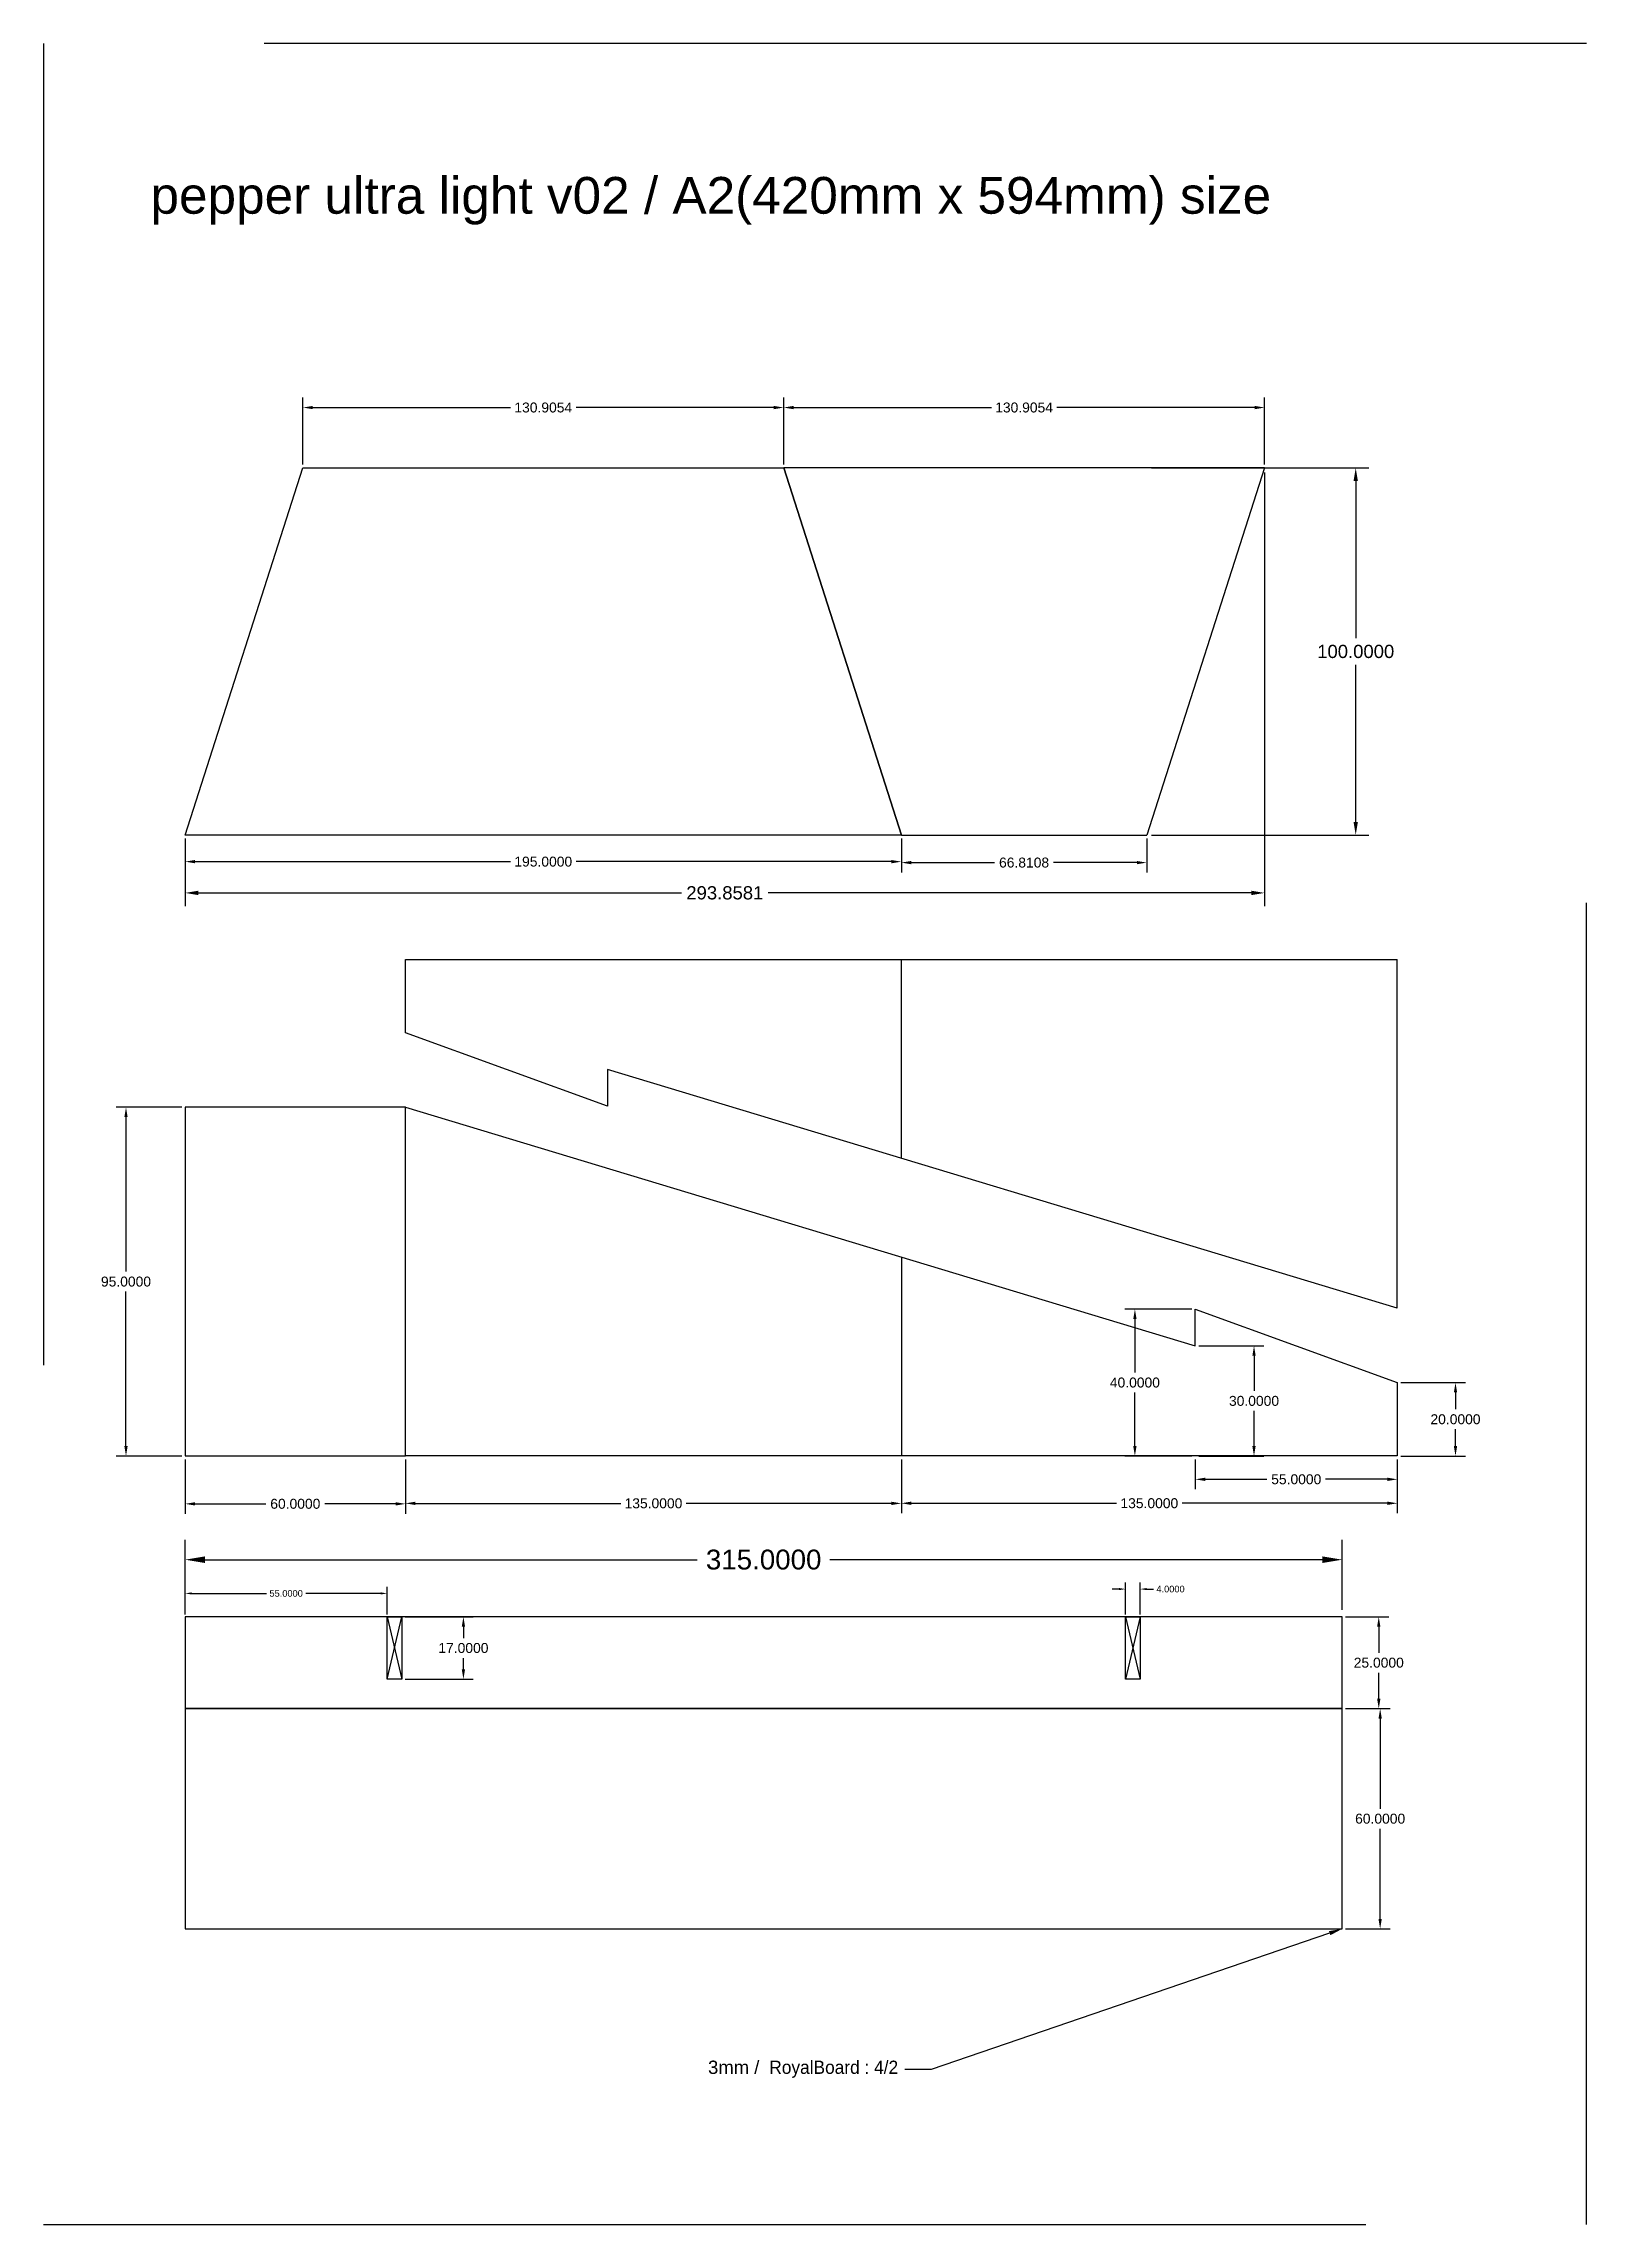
# Model space of a CAD drawing. Header units: inches. Extents: x 151 to 571, y 0 to 594.
import ezdxf
from ezdxf import colors
from ezdxf.entities.mleader import LeaderData, LeaderLine
from ezdxf.math import Vec2, Vec3

# ---------------------------------------------------------------- set-up
doc = ezdxf.new("R2010")
doc.units = ezdxf.units.IN
doc.header["$MEASUREMENT"] = 0
doc.linetypes.add('ACAD_ISO03W100', pattern=[30, 12, -18])
doc.styles.get("Standard").update_dxf_attribs({"font": 'Arial.ttf'})
doc.dimstyles.get("Standard").update_dxf_attribs({"dimtxt": 0.18, "dimasz": 0.18, "dimexe": 0.18, "dimexo": 0.0625, "dimgap": 0.09, "dimtad": 0, "dimtih": 1, "dimtoh": 1, "dimdec": 4, "dimzin": 0, "dimdsep": 46, "dimtxsty": 'Standard', "dimcen": 0.09, "dimadec": 0, "dimazin": 0, "dimtfac": 1, "dimtdec": 4, "dimtofl": 0, "dimtmove": 0, "dimatfit": 3, "dimfxl": 1, "dimtolj": 1, "dimtzin": 0, "dimarcsym": 0})

# ---------------------------------------------------------------- blocks, each defined once
blk = doc.blocks.new('*D2')
at = {"color": 0, "lineweight": -2, "transparency": 16777216}
for p, q in [((505.88, 140.49), (517.98, 140.49)), ((515.28, 137.79), (515.28, 113.21)), ((515.28, 83.19), (515.28, 107.77)), ((505.88, 80.49), (517.98, 80.49))]:
    blk.add_line(p, q, dxfattribs=at)
at = {"color": 0, "transparency": 16777216}
for points in [[(514.83, 137.79), (515.73, 137.79), (515.28, 140.49)], [(514.83, 83.19), (515.73, 83.19), (515.28, 80.49)]]:
    blk.add_solid(points, dxfattribs=at)
at = {"layer": 'Defpoints', "color": 0, "transparency": 16777216}
for p in [(504.94, 140.49), (504.94, 80.49), (515.28, 80.49)]:
    blk.add_point(p, dxfattribs=at)
at = {"color": 0, "transparency": 16777216, "insert": (515.28, 110.49), "char_height": 2.7, "attachment_point": 5}
blk.add_mtext('\\A1;60.0000', dxfattribs=at)
blk = doc.blocks.new('*D3')
at = {"color": 0, "lineweight": -2, "transparency": 16777216}
for p, q in [((505.88, 165.49), (517.6, 165.49)), ((514.9, 162.79), (514.9, 155.71)), ((514.9, 143.19), (514.9, 150.27)), ((505.88, 140.49), (517.6, 140.49))]:
    blk.add_line(p, q, dxfattribs=at)
at = {"color": 0, "transparency": 16777216}
for points in [[(514.45, 162.79), (515.35, 162.79), (514.9, 165.49)], [(514.45, 143.19), (515.35, 143.19), (514.9, 140.49)]]:
    blk.add_solid(points, dxfattribs=at)
at = {"layer": 'Defpoints', "color": 0, "transparency": 16777216}
for p in [(504.94, 165.49), (504.94, 140.49), (514.9, 140.49)]:
    blk.add_point(p, dxfattribs=at)
at = {"color": 0, "transparency": 16777216, "insert": (514.9, 152.99), "char_height": 2.7, "attachment_point": 5}
blk.add_mtext('\\A1;25.0000', dxfattribs=at)
blk = doc.blocks.new('*D4')
at = {"color": 0, "lineweight": -2, "transparency": 16777216}
for p, q in [((189.94, 167.36), (189.94, 186.45)), ((504.94, 167.36), (504.94, 186.45)), ((195.34, 181.05), (329.38, 181.05)), ((499.54, 181.05), (365.5, 181.05))]:
    blk.add_line(p, q, dxfattribs=at)
at = {"color": 0, "transparency": 16777216}
for points in [[(195.34, 181.95), (195.34, 180.15), (189.94, 181.05)], [(499.54, 181.95), (499.54, 180.15), (504.94, 181.05)]]:
    blk.add_solid(points, dxfattribs=at)
at = {"layer": 'Defpoints', "color": 0, "transparency": 16777216}
for p in [(504.94, 181.05), (189.94, 165.49), (504.94, 165.49)]:
    blk.add_point(p, dxfattribs=at)
at = {"color": 0, "transparency": 16777216, "insert": (347.44, 181.05), "char_height": 5.4, "attachment_point": 5}
blk.add_mtext('\\A1;315.0000', dxfattribs=at)
blk = doc.blocks.new('*D5')
at = {"color": 0, "lineweight": -2, "transparency": 16777216}
for p, q in [((189.94, 166.11), (189.94, 173.66)), ((244.94, 166.11), (244.94, 173.66)), ((191.74, 171.86), (212.12, 171.86)), ((243.14, 171.86), (222.76, 171.86))]:
    blk.add_line(p, q, dxfattribs=at)
at = {"color": 0, "transparency": 16777216}
for points in [[(191.74, 172.16), (191.74, 171.56), (189.94, 171.86)], [(243.14, 172.16), (243.14, 171.56), (244.94, 171.86)]]:
    blk.add_solid(points, dxfattribs=at)
at = {"layer": 'Defpoints', "color": 0, "transparency": 16777216}
for p in [(244.94, 171.86), (189.94, 165.49), (244.94, 165.49)]:
    blk.add_point(p, dxfattribs=at)
at = {"color": 0, "transparency": 16777216, "insert": (217.44, 171.86), "char_height": 1.8, "attachment_point": 5}
blk.add_mtext('\\A1;55.0000', dxfattribs=at)
blk = doc.blocks.new('*D6')
at = {"color": 0, "lineweight": -2, "transparency": 16777216}
for p, q in [((444.14, 173.04), (442.34, 173.04)), ((445.94, 166.11), (445.94, 174.84)), ((449.94, 166.11), (449.94, 174.84)), ((451.74, 173.04), (453.54, 173.04))]:
    blk.add_line(p, q, dxfattribs=at)
at = {"color": 0, "transparency": 16777216}
for points in [[(444.14, 173.34), (444.14, 172.74), (445.94, 173.04)], [(451.74, 173.34), (451.74, 172.74), (449.94, 173.04)]]:
    blk.add_solid(points, dxfattribs=at)
at = {"layer": 'Defpoints', "color": 0, "transparency": 16777216}
for p in [(449.94, 173.04), (445.94, 165.49), (449.94, 165.49)]:
    blk.add_point(p, dxfattribs=at)
at = {"color": 0, "transparency": 16777216, "insert": (458.21, 173.04), "char_height": 1.8, "attachment_point": 5}
blk.add_mtext('\\A1;4.0000', dxfattribs=at)
blk = doc.blocks.new('*D7')
at = {"color": 0, "lineweight": -2, "transparency": 16777216}
for p, q in [((189.94, 208.36), (189.94, 193.56)), ((249.94, 208.36), (249.94, 193.56)), ((192.64, 196.26), (211.92, 196.26)), ((247.24, 196.26), (227.96, 196.26))]:
    blk.add_line(p, q, dxfattribs=at)
at = {"color": 0, "transparency": 16777216}
for points in [[(192.64, 196.71), (192.64, 195.81), (189.94, 196.26)], [(247.24, 196.71), (247.24, 195.81), (249.94, 196.26)]]:
    blk.add_solid(points, dxfattribs=at)
at = {"layer": 'Defpoints', "color": 0, "transparency": 16777216}
for p in [(189.94, 209.29), (249.94, 209.29), (249.94, 196.26)]:
    blk.add_point(p, dxfattribs=at)
at = {"color": 0, "transparency": 16777216, "insert": (219.94, 196.26), "char_height": 2.7, "attachment_point": 5}
blk.add_mtext('\\A1;60.0000', dxfattribs=at)
blk = doc.blocks.new('*D8')
at = {"color": 0, "lineweight": -2, "transparency": 16777216}
for p, q in [((483.8, 477.17), (483.8, 359.07)), ((189.94, 377.17), (189.94, 359.07)), ((193.54, 362.67), (325.1, 362.67)), ((480.2, 362.67), (348.64, 362.67))]:
    blk.add_line(p, q, dxfattribs=at)
at = {"color": 0, "transparency": 16777216}
for points in [[(193.54, 363.27), (193.54, 362.07), (189.94, 362.67)], [(480.2, 363.27), (480.2, 362.07), (483.8, 362.67)]]:
    blk.add_solid(points, dxfattribs=at)
at = {"layer": 'Defpoints', "color": 0, "transparency": 16777216}
for p in [(483.8, 478.42), (189.94, 378.42), (483.8, 362.67)]:
    blk.add_point(p, dxfattribs=at)
at = {"color": 0, "transparency": 16777216, "insert": (336.87, 362.67), "char_height": 3.6, "attachment_point": 5}
blk.add_mtext('\\A1;293.8581', dxfattribs=at)
blk = doc.blocks.new('*D9')
at = {"color": 0, "lineweight": -2, "transparency": 16777216}
for p, q in [((189, 304.29), (171.14, 304.29)), ((173.84, 301.59), (173.84, 259.51)), ((173.84, 211.99), (173.84, 254.08)), ((189, 209.29), (171.14, 209.29))]:
    blk.add_line(p, q, dxfattribs=at)
at = {"color": 0, "transparency": 16777216}
for points in [[(173.39, 301.59), (174.29, 301.59), (173.84, 304.29)], [(173.39, 211.99), (174.29, 211.99), (173.84, 209.29)]]:
    blk.add_solid(points, dxfattribs=at)
at = {"layer": 'Defpoints', "color": 0, "transparency": 16777216}
for p in [(189.94, 304.29), (173.84, 209.29), (189.94, 209.29)]:
    blk.add_point(p, dxfattribs=at)
at = {"color": 0, "transparency": 16777216, "insert": (173.84, 256.79), "char_height": 2.7, "attachment_point": 5}
blk.add_mtext('\\A1;95.0000', dxfattribs=at)
blk = doc.blocks.new('*D10')
at = {"color": 0, "lineweight": -2, "transparency": 16777216}
for p, q in [((249.94, 208.36), (249.94, 193.69)), ((384.94, 208.36), (384.94, 193.69)), ((252.64, 196.39), (308.52, 196.39)), ((382.24, 196.39), (326.36, 196.39))]:
    blk.add_line(p, q, dxfattribs=at)
at = {"color": 0, "transparency": 16777216}
for points in [[(252.64, 196.84), (252.64, 195.94), (249.94, 196.39)], [(382.24, 196.84), (382.24, 195.94), (384.94, 196.39)]]:
    blk.add_solid(points, dxfattribs=at)
at = {"layer": 'Defpoints', "color": 0, "transparency": 16777216}
for p in [(249.94, 209.29), (384.94, 209.29), (384.94, 196.39)]:
    blk.add_point(p, dxfattribs=at)
at = {"color": 0, "transparency": 16777216, "insert": (317.44, 196.39), "char_height": 2.7, "attachment_point": 5}
blk.add_mtext('\\A1;135.0000', dxfattribs=at)
blk = doc.blocks.new('*D11')
at = {"color": 0, "lineweight": -2, "transparency": 16777216}
for p, q in [((520.88, 229.29), (538.49, 229.29)), ((535.79, 226.59), (535.79, 222.01)), ((535.79, 211.99), (535.79, 216.58)), ((520.88, 209.29), (538.49, 209.29))]:
    blk.add_line(p, q, dxfattribs=at)
at = {"color": 0, "transparency": 16777216}
for points in [[(535.34, 226.59), (536.24, 226.59), (535.79, 229.29)], [(535.34, 211.99), (536.24, 211.99), (535.79, 209.29)]]:
    blk.add_solid(points, dxfattribs=at)
at = {"layer": 'Defpoints', "color": 0, "transparency": 16777216}
for p in [(519.94, 229.29), (519.94, 209.29), (535.79, 209.29)]:
    blk.add_point(p, dxfattribs=at)
at = {"color": 0, "transparency": 16777216, "insert": (535.79, 219.29), "char_height": 2.7, "attachment_point": 5}
blk.add_mtext('\\A1;20.0000', dxfattribs=at)
blk = doc.blocks.new('*D12')
at = {"color": 0, "lineweight": -2, "transparency": 16777216}
for p, q in [((384.94, 208.36), (384.94, 193.72)), ((519.94, 208.36), (519.94, 193.72)), ((387.64, 196.42), (443.52, 196.42)), ((517.24, 196.42), (461.36, 196.42))]:
    blk.add_line(p, q, dxfattribs=at)
at = {"color": 0, "transparency": 16777216}
for points in [[(387.64, 196.87), (387.64, 195.97), (384.94, 196.42)], [(517.24, 196.87), (517.24, 195.97), (519.94, 196.42)]]:
    blk.add_solid(points, dxfattribs=at)
at = {"layer": 'Defpoints', "color": 0, "transparency": 16777216}
for p in [(384.94, 209.29), (519.94, 209.29), (519.94, 196.42)]:
    blk.add_point(p, dxfattribs=at)
at = {"color": 0, "transparency": 16777216, "insert": (452.44, 196.42), "char_height": 2.7, "attachment_point": 5}
blk.add_mtext('\\A1;135.0000', dxfattribs=at)
blk = doc.blocks.new('*D13')
at = {"color": 0, "lineweight": -2, "transparency": 16777216}
for p, q in [((465.88, 239.29), (483.64, 239.29)), ((480.94, 236.59), (480.94, 227.01)), ((480.94, 211.99), (480.94, 221.58)), ((465.88, 209.29), (483.64, 209.29))]:
    blk.add_line(p, q, dxfattribs=at)
at = {"color": 0, "transparency": 16777216}
for points in [[(480.49, 236.59), (481.39, 236.59), (480.94, 239.29)], [(480.49, 211.99), (481.39, 211.99), (480.94, 209.29)]]:
    blk.add_solid(points, dxfattribs=at)
at = {"layer": 'Defpoints', "color": 0, "transparency": 16777216}
for p in [(464.94, 239.29), (464.94, 209.29), (480.94, 209.29)]:
    blk.add_point(p, dxfattribs=at)
at = {"color": 0, "transparency": 16777216, "insert": (480.94, 224.29), "char_height": 2.7, "attachment_point": 5}
blk.add_mtext('\\A1;30.0000', dxfattribs=at)
blk = doc.blocks.new('*D14')
at = {"color": 0, "lineweight": -2, "transparency": 16777216}
for p, q in [((464, 249.29), (445.81, 249.29)), ((448.51, 246.59), (448.51, 232.01)), ((448.51, 211.99), (448.51, 226.58)), ((464, 209.29), (445.81, 209.29))]:
    blk.add_line(p, q, dxfattribs=at)
at = {"color": 0, "transparency": 16777216}
for points in [[(448.06, 246.59), (448.96, 246.59), (448.51, 249.29)], [(448.06, 211.99), (448.96, 211.99), (448.51, 209.29)]]:
    blk.add_solid(points, dxfattribs=at)
at = {"layer": 'Defpoints', "color": 0, "transparency": 16777216}
for p in [(464.94, 249.29), (448.51, 209.29), (464.94, 209.29)]:
    blk.add_point(p, dxfattribs=at)
at = {"color": 0, "transparency": 16777216, "insert": (448.51, 229.29), "char_height": 2.7, "attachment_point": 5}
blk.add_mtext('\\A1;40.0000', dxfattribs=at)
blk = doc.blocks.new('*D15')
at = {"color": 0, "lineweight": -2, "transparency": 16777216}
for p, q in [((464.94, 208.36), (464.94, 200.24)), ((519.94, 208.36), (519.94, 200.24)), ((467.64, 202.94), (484.46, 202.94)), ((517.24, 202.94), (500.42, 202.94))]:
    blk.add_line(p, q, dxfattribs=at)
at = {"color": 0, "transparency": 16777216}
for points in [[(467.64, 203.39), (467.64, 202.49), (464.94, 202.94)], [(517.24, 203.39), (517.24, 202.49), (519.94, 202.94)]]:
    blk.add_solid(points, dxfattribs=at)
at = {"layer": 'Defpoints', "color": 0, "transparency": 16777216}
for p in [(464.94, 209.29), (519.94, 209.29), (519.94, 202.94)]:
    blk.add_point(p, dxfattribs=at)
at = {"color": 0, "transparency": 16777216, "insert": (492.44, 202.94), "char_height": 2.7, "attachment_point": 5}
blk.add_mtext('\\A1;55.0000', dxfattribs=at)
blk = doc.blocks.new('*D16')
at = {"color": 0, "lineweight": -2, "transparency": 16777216}
for p, q in [((453, 478.42), (512.23, 478.42)), ((508.63, 474.82), (508.63, 432.04)), ((508.63, 382.02), (508.63, 424.79)), ((453, 378.42), (512.23, 378.42))]:
    blk.add_line(p, q, dxfattribs=at)
at = {"color": 0, "transparency": 16777216}
for points in [[(508.03, 474.82), (509.23, 474.82), (508.63, 478.42)], [(508.03, 382.02), (509.23, 382.02), (508.63, 378.42)]]:
    blk.add_solid(points, dxfattribs=at)
at = {"layer": 'Defpoints', "color": 0, "transparency": 16777216}
for p in [(451.75, 478.42), (508.63, 478.42), (451.75, 378.42)]:
    blk.add_point(p, dxfattribs=at)
at = {"color": 0, "transparency": 16777216, "insert": (508.63, 428.42), "char_height": 3.6, "attachment_point": 5}
blk.add_mtext('\\A1;100.0000', dxfattribs=at)
blk = doc.blocks.new('*D17')
at = {"color": 0, "lineweight": -2, "transparency": 16777216}
for p, q in [((189.94, 377.48), (189.94, 368.48)), ((384.94, 377.48), (384.94, 368.48)), ((192.64, 371.18), (278.52, 371.18)), ((382.24, 371.18), (296.36, 371.18))]:
    blk.add_line(p, q, dxfattribs=at)
at = {"color": 0, "transparency": 16777216}
for points in [[(192.64, 371.63), (192.64, 370.73), (189.94, 371.18)], [(382.24, 371.63), (382.24, 370.73), (384.94, 371.18)]]:
    blk.add_solid(points, dxfattribs=at)
at = {"layer": 'Defpoints', "color": 0, "transparency": 16777216}
for p in [(189.94, 378.42), (384.94, 378.42), (384.94, 371.18)]:
    blk.add_point(p, dxfattribs=at)
at = {"color": 0, "transparency": 16777216, "insert": (287.44, 371.18), "char_height": 2.7, "attachment_point": 5}
blk.add_mtext('\\A1;195.0000', dxfattribs=at)
blk = doc.blocks.new('*D18')
at = {"color": 0, "lineweight": -2, "transparency": 16777216}
for p, q in [((384.94, 377.48), (384.94, 368.22)), ((451.75, 377.48), (451.75, 368.22)), ((387.64, 370.92), (410.33, 370.92)), ((449.05, 370.92), (426.36, 370.92))]:
    blk.add_line(p, q, dxfattribs=at)
at = {"color": 0, "transparency": 16777216}
for points in [[(387.64, 371.37), (387.64, 370.47), (384.94, 370.92)], [(449.05, 371.37), (449.05, 370.47), (451.75, 370.92)]]:
    blk.add_solid(points, dxfattribs=at)
at = {"layer": 'Defpoints', "color": 0, "transparency": 16777216}
for p in [(384.94, 378.42), (451.75, 378.42), (451.75, 370.92)]:
    blk.add_point(p, dxfattribs=at)
at = {"color": 0, "transparency": 16777216, "insert": (418.34, 370.92), "char_height": 2.7, "attachment_point": 5}
blk.add_mtext('\\A1;66.8108', dxfattribs=at)
blk = doc.blocks.new('*D19')
at = {"color": 0, "lineweight": -2, "transparency": 16777216}
for p, q in [((221.99, 479.36), (221.99, 497.57)), ((224.69, 494.87), (278.52, 494.87)), ((350.19, 494.87), (296.36, 494.87)), ((352.89, 479.36), (352.89, 497.57))]:
    blk.add_line(p, q, dxfattribs=at)
at = {"color": 0, "transparency": 16777216}
for points in [[(224.69, 495.32), (224.69, 494.42), (221.99, 494.87)], [(350.19, 495.32), (350.19, 494.42), (352.89, 494.87)]]:
    blk.add_solid(points, dxfattribs=at)
at = {"layer": 'Defpoints', "color": 0, "transparency": 16777216}
for p in [(352.89, 494.87), (221.99, 478.42), (352.89, 478.42)]:
    blk.add_point(p, dxfattribs=at)
at = {"color": 0, "transparency": 16777216, "insert": (287.44, 494.87), "char_height": 2.7, "attachment_point": 5}
blk.add_mtext('\\A1;130.9054', dxfattribs=at)
blk = doc.blocks.new('*D20')
at = {"color": 0, "lineweight": -2, "transparency": 16777216}
for p, q in [((352.89, 479.36), (352.89, 497.57)), ((355.59, 494.87), (409.43, 494.87)), ((481.1, 494.87), (427.26, 494.87)), ((483.8, 479.36), (483.8, 497.57))]:
    blk.add_line(p, q, dxfattribs=at)
at = {"color": 0, "transparency": 16777216}
for points in [[(355.59, 495.32), (355.59, 494.42), (352.89, 494.87)], [(481.1, 495.32), (481.1, 494.42), (483.8, 494.87)]]:
    blk.add_solid(points, dxfattribs=at)
at = {"layer": 'Defpoints', "color": 0, "transparency": 16777216}
for p in [(483.8, 494.87), (352.89, 478.42), (483.8, 478.42)]:
    blk.add_point(p, dxfattribs=at)
at = {"color": 0, "transparency": 16777216, "insert": (418.34, 494.87), "char_height": 2.7, "attachment_point": 5}
blk.add_mtext('\\A1;130.9054', dxfattribs=at)
blk = doc.blocks.new('*D21')
at = {"color": 0, "linetype": 'ACAD_ISO03W100', "lineweight": -2, "ltscale": 30, "transparency": 16777216}
for p, q in [((249.88, 165.49), (268.4, 165.49)), ((265.7, 162.79), (265.7, 159.71)), ((265.7, 151.19), (265.7, 154.27)), ((249.88, 148.49), (268.4, 148.49))]:
    blk.add_line(p, q, dxfattribs=at)
at = {"color": 0, "linetype": 'ACAD_ISO03W100', "ltscale": 30, "transparency": 16777216}
for points in [[(265.25, 162.79), (266.15, 162.79), (265.7, 165.49)], [(265.25, 151.19), (266.15, 151.19), (265.7, 148.49)]]:
    blk.add_solid(points, dxfattribs=at)
at = {"layer": 'Defpoints', "color": 0, "linetype": 'ACAD_ISO03W100', "ltscale": 30, "transparency": 16777216}
for p in [(248.94, 165.49), (265.7, 165.49), (248.94, 148.49)]:
    blk.add_point(p, dxfattribs=at)
at = {"color": 0, "linetype": 'ACAD_ISO03W100', "ltscale": 30, "transparency": 16777216, "insert": (265.7, 156.99), "char_height": 2.7, "attachment_point": 5}
blk.add_mtext('\\A1;17.0000', dxfattribs=at)

msp = doc.modelspace()

# ---------------------------------------------------------------- linework, layer by layer
for p, q in [((189.9392, 378.41793), (221.9865, 478.41793)), ((221.9865, 478.41793), (352.89189, 478.41793)), ((384.9392, 378.41793), (352.89189, 478.41793)), ((352.89189, 478.41793), (384.9392, 378.41793)), ((483.79729, 478.41793), (352.89189, 478.41793)), ((483.79729, 478.41793), (451.74998, 378.41793)), ((384.9392, 378.41793), (189.9392, 378.41793)), ((384.9392, 378.41793), (451.74998, 378.41793)), ((249.9392, 344.56966), (519.9392, 344.56966)), ((249.9392, 324.56966), (249.9392, 344.56966)), ((384.9392, 290.38362), (384.9392, 344.56966)), ((519.9392, 249.56966), (519.9392, 344.56966)), ((304.9392, 304.56966), (249.9392, 324.56966)), ((519.9392, 249.56966), (304.9392, 314.56966)), ((304.9392, 314.56966), (304.9392, 304.56966)), ((249.9392, 304.29397), (464.9392, 239.29397)), ((384.9392, 263.48002), (384.9392, 209.29397)), ((464.9392, 249.29397), (519.9392, 229.29397)), ((464.9392, 239.29397), (464.9392, 249.29397)), ((519.9392, 229.29397), (519.9392, 209.29397)), ((519.9392, 209.29397), (249.9392, 209.29397)), ((244.9392, 148.48953), (248.9392, 165.48953)), ((244.9392, 165.48953), (248.9392, 148.48953)), ((445.9392, 165.48953), (449.9392, 148.48953)), ((449.9392, 165.48953), (445.9392, 148.48953))]:
    msp.add_line(p, q)
at = {"linetype": 'ACAD_ISO03W100', "ltscale": 30, "transparency": 33554574}
msp.add_lwpolyline([(151.41835, 0), (571.41835, 0), (571.41835, 594), (151.41835, 594)], close=True, dxfattribs=at)
for points in [[(189.9392, 209.29397), (249.9392, 209.29397), (249.9392, 304.29397), (189.9392, 304.29397)], [(189.9392, 140.48953), (504.9392, 140.48953), (504.9392, 165.48953), (189.9392, 165.48953)], [(244.9392, 165.48953), (248.9392, 165.48953), (248.9392, 148.48953), (244.9392, 148.48953)], [(445.9392, 165.48953), (449.9392, 165.48953), (449.9392, 148.48953), (445.9392, 148.48953)], [(189.9392, 80.48953), (504.9392, 80.48953), (504.9392, 140.48953), (189.9392, 140.48953)], [(189.9392, 80.48953), (189.9392, 80.48953), (189.9392, 80.48953), (189.9392, 80.48953)]]:
    msp.add_lwpolyline(points, close=True)

# ---------------------------------------------------------------- texts
at = {"linetype": 'ACAD_ISO03W100', "transparency": 33554574, "insert": (180.50129, 557.67181), "char_height": 10, "attachment_point": 1}
msp.add_mtext_dynamic_manual_height_columns('pepper ultra light v02 / A2(420mm x 594mm) size', width=308.8400412, gutter_width=1, heights=[46.06185], dxfattribs=at)

# ---------------------------------------------------------------- dimensions: what is measured, and where the dimension line sits
at = {"transparency": 33554574}
for base, p1, p2, override, picture, middle in [((352.89189, 494.86978), (221.9865, 478.41793), (352.89189, 478.41793), {"dimscale": 15}, '*D19', (287.4392, 494.86978)), ((483.79729, 494.87343), (352.89189, 478.41793), (483.79729, 478.41793), {"dimscale": 15}, '*D20', (418.34459, 494.87343)), ((483.79729, 362.66541), (189.9392, 378.41793), (483.79729, 478.41793), {"dimscale": 20}, '*D8', (336.86824, 362.66541)), ((384.9392, 371.17586), (189.9392, 378.41793), (384.9392, 378.41793), {"dimscale": 15}, '*D17', (287.4392, 371.17586)), ((451.74998, 370.92496), (384.9392, 378.41793), (451.74998, 378.41793), {"dimscale": 15}, '*D18', (418.34459, 370.92496)), ((249.9392, 196.26276), (189.9392, 209.29397), (249.9392, 209.29397), {"dimscale": 15}, '*D7', (219.9392, 196.26276)), ((384.9392, 196.39337), (249.9392, 209.29397), (384.9392, 209.29397), {"dimscale": 15}, '*D10', (317.4392, 196.39337)), ((519.9392, 196.4212), (384.9392, 209.29397), (519.9392, 209.29397), {"dimscale": 15}, '*D12', (452.4392, 196.4212)), ((519.9392, 202.93757), (464.9392, 209.29397), (519.9392, 209.29397), {"dimscale": 15}, '*D15', (492.4392, 202.93757)), ((504.9392, 181.05446), (189.9392, 165.48953), (504.9392, 165.48953), {"dimscale": 30}, '*D4', (347.4392, 181.05446)), ((244.9392, 171.86463), (189.9392, 165.48953), (244.9392, 165.48953), {"dimscale": 10}, '*D5', (217.4392, 171.86463)), ((449.9392, 173.04063), (445.9392, 165.48953), (449.9392, 165.48953), {"dimscale": 10}, '*D6', (458.20864, 173.04063))]:
    dim = msp.add_linear_dim(base=base, p1=p1, p2=p2, dimstyle='Standard', override=override, dxfattribs=at)
    dim.commit()
    dim.dimension.update_dxf_attribs({"geometry": picture, "text_midpoint": middle})
for base, p1, p2, override, picture, middle in [((508.63154, 478.41793), (451.74998, 378.41793), (451.74998, 478.41793), {"dimscale": 20}, '*D16', (508.63154, 428.41793)), ((173.84245, 209.29397), (189.9392, 304.29397), (189.9392, 209.29397), {"dimscale": 15}, '*D9', (173.84245, 256.79397)), ((448.51111, 209.29397), (464.9392, 249.29397), (464.9392, 209.29397), {"dimscale": 15}, '*D14', (448.51111, 229.29397)), ((480.93652, 209.29397), (464.9392, 239.29397), (464.9392, 209.29397), {"dimscale": 15}, '*D13', (480.93652, 224.29397)), ((535.79169, 209.29397), (519.9392, 229.29397), (519.9392, 209.29397), {"dimscale": 15}, '*D11', (535.79169, 219.29397)), ((514.89895, 140.48953), (504.9392, 165.48953), (504.9392, 140.48953), {"dimscale": 15}, '*D3', (514.89895, 152.98953)), ((515.27895, 80.48953), (504.9392, 140.48953), (504.9392, 80.48953), {"dimscale": 15}, '*D2', (515.27895, 110.48953))]:
    dim = msp.add_linear_dim(base=base, p1=p1, p2=p2, angle=90, dimstyle='Standard', override=override, dxfattribs=at)
    dim.commit()
    dim.dimension.update_dxf_attribs({"geometry": picture, "text_midpoint": middle})
at = {"linetype": 'ACAD_ISO03W100', "ltscale": 30, "transparency": 33554574}
dim = msp.add_linear_dim(base=(265.70426, 165.48953), p1=(248.9392, 148.48953), p2=(248.9392, 165.48953), angle=90, dimstyle='Standard', override={"dimscale": 15}, dxfattribs=at)
dim.commit()
dim.dimension.update_dxf_attribs({"geometry": '*D21', "text_midpoint": (265.70426, 156.98953), "dimtype": 160})

# ---------------------------------------------------------------- leaders
at = {"linetype": 'ByBlock', "transparency": 33554574}
ml = msp.add_multileader_mtext('Standard', dxfattribs=at)
ml.set_content('3mm / {\\fGulim|b0|i0|c129|p0; RoyalBoard : 4/2}', color=256)
ml.set_leader_properties()
ml.build(insert=Vec2(0, 0))
ml.multileader.update_dxf_attribs({"dogleg_length": 0.36, "arrow_head_size": 3.6, "scale": 20})
ctx = ml.context
ctx.base_point, ctx.scale, ctx.char_height, ctx.arrow_head_size, ctx.landing_gap_size, ctx.plane_origin = Vec3(315.45806, 42.19757), 20, 3.6, 3.6, 1.8, Vec3(504.9392, 140.48953)
ctx.text_align_type = 2
notes = []
notes.append((ctx, [(1, (1, 1, 0), (393.05814, 42.19757), (-1, 0), 7.2, [(0, [(504.9392, 80.48953)], 0, [])])]))
ctx.mtext.insert, ctx.mtext.alignment, ctx.mtext.flow_direction = Vec3(384.05814, 44.59757), 3, 5
for ctx, leaders in notes:
    for number, flags, end, landing, length, lines in leaders:
        leader = LeaderData()
        leader.index, (leader.has_last_leader_line, leader.has_dogleg_vector, leader.attachment_direction) = number, flags
        leader.last_leader_point, leader.dogleg_vector, leader.dogleg_length = Vec3(end), Vec3(landing), length
        for number, points, colour, breaks in lines:
            line = LeaderLine()
            line.index, line.vertices, line.color, line.breaks = number, Vec3.list(points), colors.encode_raw_color(colour), breaks
            leader.lines.append(line)
        ctx.leaders.append(leader)

doc.saveas('drawing.dxf')
